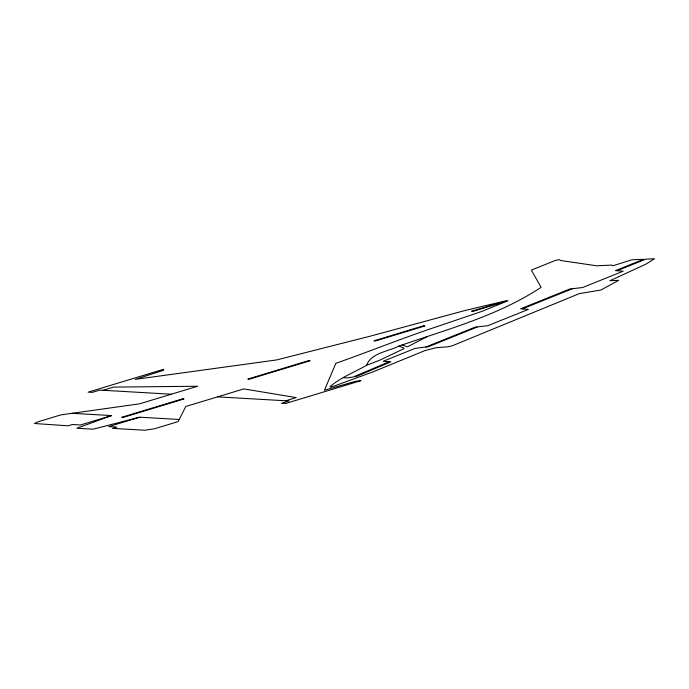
<?xml version="1.0" encoding="UTF-8"?>
<svg xmlns="http://www.w3.org/2000/svg" width="689" height="689" viewBox="0 0 689 689"><rect width="100%" height="100%" fill="white"/><g stroke="black" fill="none" stroke-linecap="round" stroke-linejoin="round"><path stroke-width="1.03" d="M617.559 270.536L645.817 259.159L654.55 258.754L645.645 264.292L609.92 280.733L618.696 280.337L600.842 290.052L579.397 293.592L452.199 345.818L447.661 346.834L436.077 347.704L425.044 350.546L372.93 371.896L334.079 386.107L330.401 387.106L329.971 386.736C340.65 377.434 354.318 372.327 366.496 365.351C371.319 352.699 388.286 351.554 398.905 346.093C447.368 329.221 497.863 315.889 541.132 287.313L531.34 270.122L555.937 260.218L559.606 259.693L560.45 260.476L596.631 265.79L611.711 265.101L612.943 265.782L631.899 259.787L643.707 259.253L615.449 270.631L623.157 271.199L582.627 287.52L569.794 289.018L520.643 308.81L528.36 309.378L487.829 325.699L474.988 327.197L425.845 346.998L415.123 348.393L383.179 361.269L390.921 361.811L356.738 376.332L347.532 377.908L343.346 377.667M427.344 336.568L407.414 346.834L402.118 344.956M354.551 376.452L388.768 361.923M366.496 365.351L380.027 360.054L403.892 348.712L404.038 348.16L398.905 346.093M477.107 327.103L427.964 346.894L425.845 346.998M522.762 308.715L571.904 288.924M103.092 390.284L113.564 387.106L197.597 386.245L139.583 403.823L60.882 414.881L37.576 421.952L34.45 423.502L68.022 425.811L72.276 424.527L80.432 424.992L111.489 415.579M139.755 417.207L108.698 426.62L116.854 427.085L112.6 428.377L145.086 430.246L154.767 428.687L178.081 421.625L185.806 406.484L243.811 388.897L296.253 397.605L285.78 400.783M171.32 394.203L99.836 390.095L92.24 392.394L88.106 392.162L163.508 369.304L163.646 370.269L135.216 379.372L276.677 359.934L370.493 336.103L464.997 310.515L506.467 300.671L471.586 311.239L473.162 311.333L508.043 300.757L481.68 311.471L436.843 326.664C403.211 337.86 369.519 351.442 335.862 363.336L324.416 390.25L355.524 381.301L360.967 380.655L285.573 403.513L281.439 403.272L289.027 400.972L217.543 396.864M72.069 413.314L111.601 415.588L76.823 428.231L93.179 429.178L139.643 417.198L179.174 419.472M182.447 398.879L121.703 417.293L123.279 417.388L184.023 398.974L182.447 398.879M308.569 360.648L247.833 379.062L249.409 379.157L310.145 360.743L308.569 360.648M423.279 325.88L373.955 340.831L375.531 340.926L424.855 325.975L423.279 325.88"/></g></svg>
